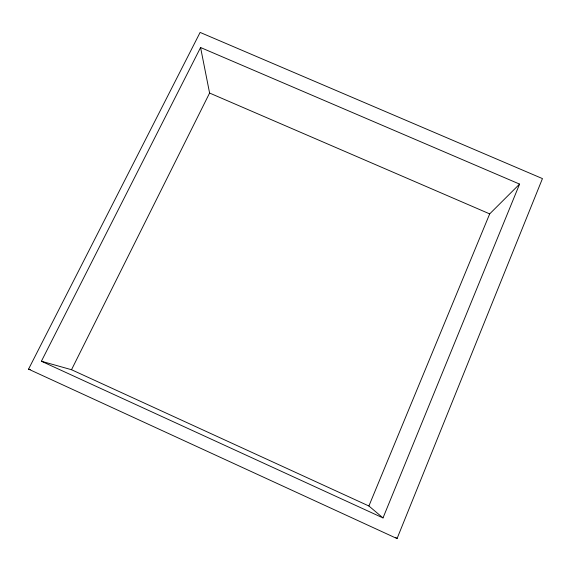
<?xml version="1.0" encoding="UTF-8"?>
<svg xmlns="http://www.w3.org/2000/svg" width="571" height="571" viewBox="0 0 571 571"><rect width="100%" height="100%" fill="white"/><g stroke="black" fill="none" stroke-linecap="round" stroke-linejoin="round"><path stroke-width="0.86" d="M397.052 538.581L542.45 178.595L200.121 32.419L28.55 369.152L397.052 538.581L395.782 537.411M383.005 517.926L519.581 184.098L200.578 47.514L41.398 361.243L383.005 517.926L368.895 505.992L71.518 369.723L41.398 361.243M368.895 505.992L489.69 213.889L519.581 184.098M71.518 369.723L209.593 93.044L200.578 47.514M28.55 369.152L30.277 369.558M209.593 93.044L489.69 213.889"/></g></svg>
